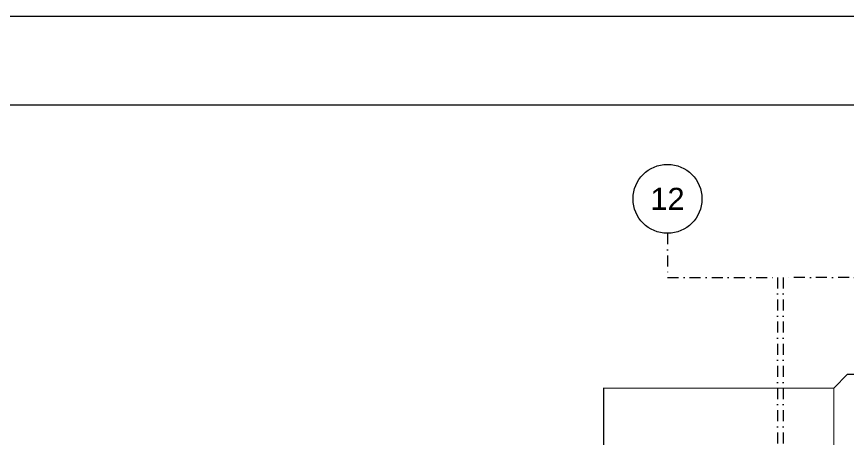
# Model space of a CAD drawing. Extents: x -9058 to 11890, y 0 to 8114.
# Drawn here: x 9164 to 9918, y 3822 to 4205 of the extents above; entities that cross this region are included whole.
import ezdxf
from ezdxf.enums import TextEntityAlignment as Align

# ---------------------------------------------------------------- set-up
doc = ezdxf.new("R2010")
doc.units = 0
doc.header["$LTSCALE"] = 10
doc.header["$MEASUREMENT"] = 0
doc.linetypes.add('DASHDOT', pattern=[1, 0.5, -0.25, 0, -0.25])
doc.linetypes.add('HIDDEN2', pattern=[4.7625, 3.175, -1.5875])
doc.layers.get('0').update_dxf_attribs({"color": 9, "lineweight": 9})
for name, color, linetype, lineweight in [('06D', 9, 'Continuous', 9), ('21', 9, 'Continuous', 9), ('24', 9, 'DASHDOT', 9), ('40A', 9, 'Continuous', 9)]:
    doc.layers.add(name, color=color, linetype=linetype, lineweight=lineweight)
doc.styles.add('$1$Arial', font='arial.ttf', dxfattribs={"height": 2.5})
doc.styles.add('Arial', font='arial.ttf', dxfattribs={"height": 2.5})

# ---------------------------------------------------------------- blocks, each defined once
blk = doc.blocks.new('p-mek')
at = {"color": 6}
blk.add_lwpolyline([(210.29, -281.08, -0.000027), (210.29, -1029.08, 0.400031)], format="xyb", dxfattribs=at)
blk = doc.blocks.new('$0$0_aks')
at = {"linetype": 'Continuous'}
blk.add_circle((0, 0), 3.125, dxfattribs=at)
at = {"style": '$1$Arial'}
blk.add_attdef('AKS', text='', height=2.5, dxfattribs=at).set_placement((0, 0), align=Align.MIDDLE_CENTER)
blk = doc.blocks.new('0_detailbox1')
blk.add_lwpolyline([(10.41, -2.5), (7.91, 0), (-5, 0)])
blk.add_circle((0, 0), 5)
at = {"style": 'Arial'}
blk.add_attdef('DETAYADI', text='', height=3, dxfattribs=at).set_placement((0, 0), align=Align.BOTTOM_CENTER)
blk.add_attdef('PAFTAADI', text='', height=2, dxfattribs=at).set_placement((0, -0.5), align=Align.TOP_CENTER)

msp = doc.modelspace()

# ---------------------------------------------------------------- linework, layer by layer
at = {"layer": '21', "linetype": 'HIDDEN2', "ltscale": 0.1, "const_width": 1}
msp.add_lwpolyline([(9697.13, 3867.87), (9906.02, 3867.87), (9906.02, 3346.4), (9697.13, 3346.4)], close=True, dxfattribs=at)
at = {"layer": '24', "ltscale": 2}
for points in [[(9755.06, 4008.37), (9755.06, 3968.37), (9855.06, 3968.37), (9855.06, 2535.87)], [(9960.06, 4008.37), (9960.06, 3968.37), (9860.06, 3968.37), (9860.06, 2535.87)]]:
    msp.add_lwpolyline(points, dxfattribs=at)
at = {"layer": '40A'}
for points in [[(11890, 4205), (5945, 4205), (5945, 0), (11890, 0)], [(11350.06, 80), (6025, 80), (6025, 4125), (11350.06, 4125)]]:
    msp.add_lwpolyline(points, close=True, dxfattribs=at)

# ---------------------------------------------------------------- block references
at = {"layer": '06D'}
msp.add_blockref('p-mek', (7675.06, 3723.87), dxfattribs=at)
at = {"layer": '21'}
ref = msp.add_blockref('0_detailbox1', (9958.07, 3880.37), dxfattribs=dict(at, xscale=-5, yscale=5, zscale=5))
ref.add_attrib('DETAYADI', '01', dxfattribs={"layer": '0', "height": 15, "style": 'Arial'}).set_placement((9959.64, 3880.37), align=Align.BOTTOM_CENTER)
ref.add_attrib('PAFTAADI', 'KRT-M-C-600', dxfattribs={"layer": '0', "height": 10, "style": 'Arial', "width": 0.45}).set_placement((9957.89, 3877.87), align=Align.TOP_CENTER)
at = {"layer": '24'}
ref = msp.add_blockref('$0$0_aks', (9755.06, 4039.62), dxfattribs=dict(at, xscale=10, yscale=10, zscale=10))
ref.add_attrib('AKS', '12', dxfattribs={"layer": '0', "height": 20, "style": '$1$Arial'}).set_placement((9755.06, 4039.62), align=Align.MIDDLE_CENTER)

doc.saveas('drawing.dxf')
